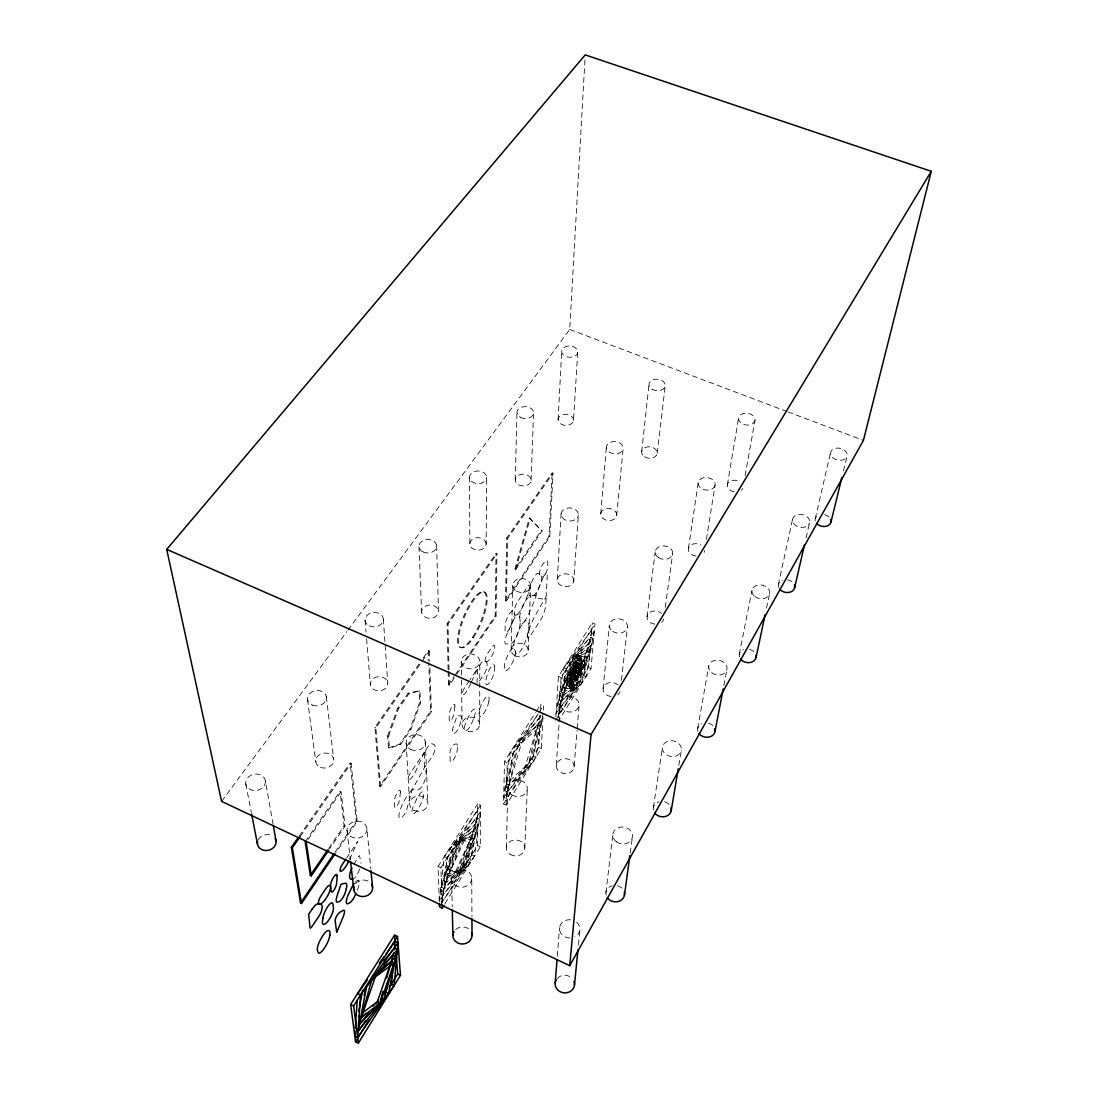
<?xml version="1.0" encoding="UTF-8"?>
<svg xmlns="http://www.w3.org/2000/svg" width="1098" height="1098" viewBox="0 0 1098 1098"><rect width="100%" height="100%" fill="white"/><g stroke="black" fill="none" stroke-linecap="round" stroke-linejoin="round"><path stroke-width="0.75" stroke-dasharray="5 3.75" d="M440.367 905.397L477.603 845.597L477.63 803.969L480.416 805.232L480.279 846.832L443.99 905.26M479.661 724.474A8.811 7.261 -0.5 0 0 466.554 718.051A8.811 7.261 -0.5 0 0 466.307 730.623A8.811 7.261 -0.5 0 0 479.661 724.474L479.799 661.518A9.264 7.425 -0.2 0 0 466.032 654.916A9.264 7.425 -0.2 0 0 465.772 667.776A9.264 7.425 -0.2 0 0 479.799 661.518M486.181 544.045A8.18 6.245 0.6 0 0 474.02 538.459A8.18 6.245 0.6 0 0 473.814 549.274A8.18 6.245 0.6 0 0 486.181 544.045L486.62 477.452A8.564 6.341 0.8 0 0 473.883 471.742A8.564 6.341 0.8 0 0 473.677 482.736A8.564 6.341 0.8 0 0 486.62 477.452M455.135 674.913L495.212 615.772L496.049 553.392L496.955 553.763L496.063 616.129L455.052 676.697M505.464 600.633L506.768 538.006L552.17 472.799L553.035 473.156L549.81 536.757L506.315 600.99L505.464 600.633L548.973 536.414L552.17 472.799M506.315 600.99L507.66 538.377L553.035 473.156M542.975 716.884L541.314 748.603L506.192 805.122L503.543 803.928L504.517 761.49L535.44 712.643M506.192 805.122L507.262 762.726L538.144 713.824M515.25 479.908L516.98 412.409M511.133 649.934L512.793 585.358M506.329 847.834L507.894 788.186M477.04 683.093L477.534 668.545L480.402 664.263A10.5 2.937 -66.5 0 1 484.671 660.927L486.373 662.025A13.231 3.678 -66.5 0 1 487.018 666.843A6.698 1.853 -66.5 0 1 483.861 674.57L478.303 682.764M531.116 480.197L533.559 412.738M528.193 650.181L530.691 585.646M524.789 848.027L527.328 788.405M503.543 803.928L538.706 747.45L540.312 715.718M540.641 709.034L540.902 704.024L543.592 705.204L543.332 710.2M558.113 419.642L561.682 351.47M347.833 630.279L569.725 329.455L585.042 58.304M557.304 579.47L561.105 513.617M573.485 420.507A7.713 5.572 3.4 0 0 562.547 414.673A7.713 5.572 3.4 0 0 561.407 424.253A7.713 5.572 3.4 0 0 573.485 420.507L577.726 352.376A8.043 5.627 3.4 0 0 566.294 346.46A8.043 5.627 3.4 0 0 565.127 356.136A8.043 5.627 3.4 0 0 577.726 352.376M555.876 716.829L558.429 676.341L592.33 622.786L594.951 623.884L591.04 668.545L558.251 721.331M558.47 717.955L561.092 677.48L594.951 623.884M556.315 765.279L559.074 723.5M559.184 721.839L560.392 703.461M573.774 581.007A8.276 6.41 3.7 0 0 562.025 574.35A8.276 6.41 3.7 0 0 560.804 585.399A8.276 6.41 3.7 0 0 573.774 581.007L578.344 515.236A8.66 6.533 3.7 0 0 566.033 508.429A8.66 6.533 3.7 0 0 564.784 519.67A8.66 6.533 3.7 0 0 578.344 515.236M557.29 956.289L559.541 927.824M574.103 766.98A8.935 7.466 4.2 0 0 561.421 759.294A8.935 7.466 4.2 0 0 560.104 772.169A8.935 7.466 4.2 0 0 574.103 766.98L577.054 730.266M577.191 728.605L579.071 705.245A9.388 7.659 4.2 0 0 565.731 697.34A9.388 7.659 4.2 0 0 564.372 710.543A9.388 7.659 4.2 0 0 579.071 705.245M600.716 513.768L606.398 446.927M555.67 720.206L588.501 667.46L592.33 622.786M616.719 515.25A8.029 6.039 5 0 0 605.218 508.95A8.029 6.039 5 0 0 604.229 519.368A8.029 6.039 5 0 0 616.719 515.25L623.129 448.478A8.4 6.135 4.9 0 0 611.078 442.055A8.4 6.135 4.9 0 0 610.076 452.623A8.4 6.135 4.9 0 0 623.129 448.478M603.104 688.666L609.363 625.105M578.44 944.87L579.936 929.814M641.671 451.8L649 384.19M568.997 684.205L570.356 672.1L578.797 659.322L581.405 660.433L579.964 672.552L571.591 685.317L568.997 684.205L577.383 671.454L578.797 659.322M621.454 680.28L627.438 626.807M439.269 900.744L444.347 856.55L477.63 810.626L480.389 811.889L474.501 856.152L442.027 902.048L439.269 900.744L471.811 854.917L477.63 810.626M571.591 685.317L572.978 673.225L581.405 660.433M442.027 902.048L447.174 857.854L480.389 811.889M657.222 453.241L665.237 385.686M605.89 892.674L612.835 834.521M647.038 616.747L655.19 551.772M630.225 853.022L632.503 836.429M665.264 607.318L672.703 553.406M542.961 713.81L535.961 757.208L506.356 798.74L503.694 797.532L510.282 752.391L538.528 713.727M506.356 798.74L513.013 753.612L541.218 714.908M688.432 548.492L698.259 482.379M653.351 807.483L662.519 746.942M503.694 797.532L533.354 756.042L540.545 710.969M706.398 539.365L715.072 485.179A8.523 6.286 7.8 0 0 703.461 477.754A8.523 6.286 7.8 0 0 701.457 488.459A8.523 6.286 7.8 0 0 715.072 485.179M678.797 765.402L681.323 750.291A9.553 7.878 9.4 0 0 668.435 741.095A9.553 7.878 9.4 0 0 666.006 754.532A9.553 7.878 9.4 0 0 681.323 750.291M556.082 713.59L563.796 667.859L591.712 629.923L594.32 631.021L586.044 676.588L558.676 714.716L556.082 713.59L583.505 675.49L591.712 629.923M727.356 484.767L738.638 417.775M558.676 714.716L566.458 668.998L594.32 631.021M697.683 728.482L708.759 666.006M745.089 475.654L754.985 420.452A8.276 5.915 8.4 0 0 743.593 413.424A8.276 5.915 8.4 0 0 741.836 423.512A8.276 5.915 8.4 0 0 754.985 420.452M723.829 685.591L726.972 669.176M739.256 654.381L752.006 590.326M569.203 682.338L571.674 670.109L578.577 661.216L581.171 662.327L578.673 674.529L571.811 683.45L569.203 682.338L576.079 673.417L578.577 661.216M571.811 683.45L574.295 671.221L581.171 662.327M766.514 608.1L769.657 593.345M440.037 894.047L449.631 849.262L476.697 817.667L479.455 818.916L469.56 863.124L442.796 895.337L440.037 894.047L466.87 861.875L476.697 817.667M442.796 895.337L452.445 850.566L479.455 818.916M778.331 584.726L792.646 518.819M806.069 537.938L809.514 522.881A8.688 6.437 11 0 0 798.342 514.482A8.688 6.437 11 0 0 795.364 525.228A8.688 6.437 11 0 0 809.514 522.881M504.696 790.684L515.086 745.817L539.406 718.119L542.069 719.286L531.459 763.522L507.372 791.878L504.696 790.684L528.852 762.355L539.406 718.119M507.372 791.878L517.803 747.024L542.069 719.286M815.251 518.572L830.678 452.266M843.442 471.028L847.08 456.123A8.427 6.039 11.2 0 0 836.127 448.19A8.427 6.039 11.2 0 0 833.409 458.305A8.427 6.039 11.2 0 0 847.08 456.123M557.249 706.645L568.215 661.847L590.408 637.156L593.016 638.24L581.885 682.38L559.856 707.771L557.249 706.645L579.332 681.295L590.408 637.156M559.856 707.771L570.878 662.986L593.016 638.24M569.587 680.444L572.758 668.723L578.193 663.123L580.787 664.235L577.617 675.901L572.195 681.556L569.587 680.444L575.023 674.803L578.193 663.123M572.195 681.556L575.366 669.835L580.787 664.235M514.866 569.217L529.346 517.995L542.151 530.856L515.717 569.574L514.866 569.217L541.3 530.512L542.151 530.856M515.717 569.574L530.21 518.352M441.506 887.198L453.927 844.238L475.146 824.639L477.891 825.888L465.497 868.01L444.278 888.502L441.506 887.198L462.793 866.761L475.146 824.639M444.278 888.502L456.741 845.529L477.891 825.888M506.288 783.821L518.942 741.425L537.745 725.092L540.408 726.258L527.795 767.831L508.964 785.029L506.288 783.821L525.173 766.651L537.745 725.092M508.964 785.029L521.66 742.632L540.408 726.258M558.937 699.797L571.742 657.935L588.665 644.101L591.259 645.199L578.536 686.25L561.545 700.922L558.937 699.797L575.97 685.152L588.665 644.101M561.545 700.922L574.378 659.061L591.259 645.199M570.082 678.633L573.595 667.845L577.699 664.949L580.293 666.047L576.779 676.78L572.676 679.744L570.082 678.633L574.185 675.668L577.699 664.949M572.676 679.744L576.217 668.957L580.293 666.047M443.414 880.596L457.29 841.123L473.211 831.241L475.956 832.49L462.272 871.126L446.186 881.9L443.414 880.596L459.554 869.863L473.211 831.241M446.186 881.9L460.089 842.413L475.956 832.49M387.635 735.989L397.476 708.457L408.044 693.181L419.944 690.779L420.479 702.816L410.872 729.511L400.619 744.581L389.406 748.232L388.486 747.82L387.635 735.989L388.555 736.401L389.406 748.232M388.555 736.401L398.409 708.869L408.978 693.593L419.944 690.779M388.486 747.82L399.713 744.17L409.979 729.099L419.587 702.418L419.038 690.381M560.9 693.36L574.419 655.739L586.675 650.538L589.269 651.636L575.942 688.473L563.521 694.485L560.9 693.36L573.376 687.375L586.675 650.538M563.521 694.485L577.054 656.865L589.269 651.636M570.617 676.958L574.24 667.392L577.15 666.61L579.744 667.721L576.134 677.233L573.225 678.07L570.617 676.958L573.554 676.121L576.134 677.233M573.554 676.121L577.15 666.61M573.225 678.07L576.848 668.504L579.744 667.721M445.555 874.502L459.815 839.558L471.083 837.266L473.814 838.529L459.829 872.773L448.341 875.806L445.555 874.502L457.097 871.496L459.829 872.773M448.341 875.806L462.601 840.848L473.814 838.529M457.097 871.496L471.083 837.266M562.986 687.54L576.354 654.916L584.603 656.275L587.183 657.373L574.048 689.393L562.986 687.54L574.048 689.393M565.607 688.666L578.989 656.041L587.183 657.373M571.482 688.281L584.603 656.275M575.695 677.37L571.18 675.476L574.693 667.268L579.181 669.204L575.695 677.37L573.787 676.588L577.301 668.38L579.181 669.204M470.781 683.423L469.436 686.401A11.158 3.157 -66.3 0 1 462.683 694.979A4.419 1.249 -66.3 0 1 462.368 692.66A4.419 1.249 -66.3 0 1 464.276 688.322L469.011 681.254M471.454 681.94L477.534 668.545L469.958 679.84M349.493 859.556L357.674 841.603L346.776 857.826M570.178 688.172L582.571 661.257L577.658 655.135L565.058 682.489L570.178 688.172L572.758 689.283L585.152 662.355L580.279 656.247L577.658 655.135M447.764 869.081L455.341 871.963L468.915 842.591L471.646 843.84L458.072 873.226L450.551 870.385L447.764 869.081L461.599 839.201L464.372 840.478L450.551 870.385M572.758 689.283L567.68 683.615L580.279 656.247M571.989 688.419L583.23 666.527L581.048 657.208L578.426 656.096L567.021 678.235L569.395 687.307L571.989 688.419L569.642 679.36L581.048 657.208M569.395 687.307L580.65 665.429L578.426 656.096M353.776 864.483L358.991 855.809A3.225 0.947 -64.3 0 1 359.595 856.097L360.858 861.765A12.174 3.569 -64.1 0 1 360.954 863.248M571.619 687.019L581.487 669.917L581.391 658.676L578.783 657.565L568.805 674.79L569.038 685.907L571.619 687.019L571.413 675.901L581.391 658.676M569.038 685.907L578.907 668.806L578.783 657.565M439.31 901.774L438.075 866.459L477.63 803.969M536.346 711.216L540.902 704.024M442.055 903.064L440.902 867.777L480.416 805.232M539.049 712.396L543.592 705.204M335.123 852.021L356.246 820.837L350.18 762.89L351.14 763.33L357.166 821.263L336.043 852.46M429.853 667.872L431.432 711.586L380.635 786.607L379.73 786.195L430.553 711.188L428.755 662.437M454.092 678.111L449.329 685.152L448.451 684.768L454.174 676.327M328.673 848.466L344.113 825.792L340.119 791.287L341.08 791.727L345.047 826.231L329.606 848.905M305.23 841.686L340.119 791.287M308.14 839.352L341.08 791.727M300.193 836.552L351.14 763.33M380.635 786.607L375.859 727.796L429.249 651.059L428.33 650.661L422.497 659.033M449 669.89L448.025 624.089L496.955 553.763M299.205 836.1L350.18 762.89M379.73 786.195L374.912 727.37L421.536 660.42M448.108 669.506L447.106 623.691L496.049 553.392M221.618 801.403L346.817 631.666M411.874 789.819L407.317 795.83A16.072 4.57 -65 0 0 400.001 810.379L399.878 810.777A11.639 3.321 -65 0 0 400.715 818.188L400.99 818.092A7.988 2.278 -65 0 0 407.207 807.936L412.038 789.887L418.805 789.393A7.672 2.169 -65.3 0 0 423.828 782.819A11.529 3.267 -65.3 0 0 426.148 773.143L425.338 767.2A3.061 0.865 -65.4 0 0 424.844 766.816A2.539 0.727 -65.4 0 1 424.418 766.335L424.363 752.226L427.41 747.656A10.843 3.102 -65.5 0 1 432.104 743.785L434.053 744.581A13.67 3.898 -65.5 0 1 434.986 749.124A6.917 1.963 -65.6 0 1 431.761 757.057L425.832 765.814A2.937 0.837 -65.5 0 1 424.844 766.816L412.038 789.956M519.766 617.721A11.611 3.129 -67.2 0 1 523.362 604.847A14.576 3.925 -67.2 0 1 530.43 596.104L535.412 595.143A4.008 1.071 -67.3 0 1 535.865 596.475A4.625 1.235 -67.4 0 0 536.236 597.998L543.812 599.206A7.864 2.059 -67.4 0 0 545.253 598.396L546.186 596.241L547.312 573.993A4.968 1.331 -67.5 0 0 545.184 574.254A8.757 2.347 -67.6 0 1 541.849 576.711L538.528 573.499A10.198 2.759 -67.4 0 0 534.644 576.299A9.813 2.649 -67.4 0 0 530.554 585.44L529.716 588.501A25.968 7.151 -67.3 0 1 523.417 604.751L521.385 608.786A10.623 2.91 -67.2 0 1 517.295 614.592A9.127 2.484 -67 0 0 513.288 620.59L506.809 634.603A7.562 2.059 -66.9 0 0 504.847 641.465A11.556 3.143 -66.9 0 0 506.192 644.059L511.05 643.524A9.717 2.621 -66.9 0 0 517.282 634.548A16.978 4.598 -66.9 0 0 520.15 621.221M569.725 329.455L786.374 411.297M787.98 411.901L863.412 440.394M548.973 536.414L549.81 536.757M571.18 675.476L573.101 676.258L576.587 668.092L574.693 667.268M506.768 538.006L507.66 538.377M483.628 591.767L484.52 592.138M495.212 615.772L496.063 616.129M576.354 654.916L578.989 656.041M574.419 655.739L577.054 656.865M582.571 661.257L585.152 662.355M571.742 657.935L574.378 659.061M588.501 667.46L591.04 668.545M580.65 665.429L583.23 666.527M568.215 661.847L570.878 662.986M578.907 668.806L581.487 669.917M574.24 667.392L576.848 668.504M573.595 667.845L576.217 668.957M572.758 668.723L575.366 669.835M577.383 671.454L579.964 672.552M571.674 670.109L574.295 671.221M583.505 675.49L586.044 676.588M563.796 667.859L566.458 668.998M576.079 673.417L578.673 674.529M570.356 672.1L572.978 673.225M575.023 674.803L577.617 675.901M574.185 675.668L576.779 676.78M568.805 674.79L571.413 675.901M447.106 623.691L448.025 624.089M579.332 681.295L581.885 682.38M567.021 678.235L569.642 679.36M558.429 676.341L561.092 677.48M575.97 685.152L578.536 686.25M565.058 682.489L567.68 683.615M573.376 687.375L575.942 688.473M460.103 647.202L460.982 647.587M538.706 747.45L541.314 748.603M518.942 741.425L521.66 742.632M408.044 693.181L408.978 693.593M419.587 702.418L420.479 702.816M515.086 745.817L517.803 747.024M533.354 756.042L535.961 757.208M430.553 711.188L431.432 711.586M510.282 752.391L513.013 753.612M528.852 762.355L531.459 763.522M397.476 708.457L398.409 708.869M525.173 766.651L527.795 767.831M504.517 761.49L507.262 762.726M409.979 729.099L410.872 729.511M374.912 727.37L375.859 727.796M399.713 744.17L400.619 744.581M477.603 845.597L480.279 846.832M459.815 839.558L462.601 840.848M457.29 841.123L460.089 842.413M461.599 839.201L471.646 843.84M453.927 844.238L456.741 845.529M471.811 854.917L474.501 856.152M449.631 849.262L452.445 850.566M466.87 861.875L469.56 863.124M444.347 856.55L447.174 857.854M462.793 866.761L465.497 868.01M356.246 820.837L357.166 821.263M459.554 869.863L462.272 871.126M455.341 871.963L458.072 873.226M438.075 866.459L440.902 867.777M344.113 825.792L345.047 826.231M529.346 517.995L541.3 530.512M245.76 783.862L251.291 812.273M265.359 780.733A9.923 8.153 -11.3 0 1 251.675 790.121A9.923 8.153 -11.3 0 1 249.658 776.121A9.923 8.153 -11.3 0 1 265.359 780.733L273.073 824.241M307.509 699.618L315.799 761.943M326.339 696.75L333.696 759.116M347.037 830.363L350.358 859.72M366.952 828.839A9.992 8.482 -7.8 0 1 352.431 837.376A9.992 8.482 -7.8 0 1 351.593 822.677A9.992 8.482 -7.8 0 1 366.952 828.839L370.822 869.081M365.058 620.246L366.032 632.05M366.595 638.803L370.355 684.342M383.353 619.066L387.786 683.148A8.729 7.027 -4.2 0 1 375.132 690.148A8.729 7.027 -4.2 0 1 374.294 678.001A8.729 7.027 -4.2 0 1 387.786 683.148M406.164 743.25L409.678 804.285M418.983 546.722L421.632 612.231M425.324 741.864L427.877 802.913M429.249 651.059L429.62 661.147M428.33 650.661L428.7 660.749M436.633 545.651L438.5 611.806A8.441 6.615 -1.5 0 1 425.626 617.378A8.441 6.615 -1.5 0 1 426.051 605.904A8.441 6.615 -1.5 0 1 438.5 611.806M448.149 671.194L448.451 684.768M451.58 878.318L452.239 906.838M449.041 671.592L449.329 685.152M461.27 661.243L461.476 678.276M461.503 679.978L462.025 724.255M471.756 878.51A10.102 8.811 -2.4 0 1 456.452 886.045A10.102 8.811 -2.4 0 1 456.782 870.783A10.102 8.811 -2.4 0 1 471.756 878.51L471.934 917.077M469.505 477.136L469.834 543.771M540.971 575.86A11.062 2.978 -67.4 0 1 539.461 586.373A10.417 2.8 -67.4 0 1 533.148 595.583M530.389 596.118A12.147 3.28 -67.4 0 1 529.716 588.501A5.545 1.51 -67.4 0 0 527.671 586.661L517.762 601.416A7.398 2.031 -67.2 0 0 514.289 612.176A12.174 3.349 -67 0 1 511.297 624.899M515.25 651.361A10.307 2.745 -66.7 0 1 510.446 666.143L509.884 666.98A12.407 3.308 -66.7 0 1 504.284 668.408L504.311 666.857A11.913 3.184 -66.7 0 1 508.978 653.008A10.623 2.841 -66.7 0 1 514.578 648.918M539.804 574.734A6.821 1.839 -67.6 0 1 539.983 570.411A6.821 1.839 -67.6 0 1 542.783 564.194L542.961 563.919A11.529 3.102 -67.6 0 1 547.833 563.494L547.628 567.597A5.106 1.373 -67.6 0 1 545.184 574.254A13.999 3.719 -67.5 0 0 541.039 582.407L536.798 593.14A5.243 1.4 -67.4 0 0 535.865 596.475A4.378 1.167 -67.3 0 1 534.877 599.769L528.797 613.686A14.233 3.829 -67.2 0 1 523.458 622.69A11.694 3.116 -67 0 0 518.352 631.803L514.317 642.138A4.31 1.153 -66.9 0 0 513.699 644.142A3.747 1.002 -66.9 0 0 513.631 645.528L515.689 652.967A12.38 3.28 -66.9 0 0 521.028 650.016A14.727 3.912 -66.9 0 0 527.328 635.577L527.781 633.779A22.523 5.998 -66.9 0 0 528.152 622.195L527.383 621.125A14.26 3.802 -67 0 0 523.458 622.69A10.143 2.731 -67.1 0 1 520.315 622.703L519.519 615.484A9.923 2.704 -67 0 0 517.295 614.592A11.556 3.157 -67.2 0 1 514.811 614.139L514.152 611.655A11.172 3.074 -67 0 0 509.28 614.043A8.496 2.347 -67.1 0 0 505.19 625.187L505.066 631.076A7.521 2.072 -67 0 0 510.131 627.425M485.453 661.435A5.284 1.469 -66.7 0 1 485.453 658.292A5.284 1.469 -66.7 0 1 487.636 653.447L491.52 647.655A7.11 1.976 -66.7 0 1 494.814 646.942A7.933 2.21 -66.7 0 1 491.437 656.618L491.204 657.016A11.845 3.294 -66.7 0 1 485.838 661.682M355.327 882.119A9.909 2.855 -64 0 1 358.291 880.459A11.927 3.445 -64 0 1 357.207 890.505M359.65 869.053A12.174 3.569 -64.1 0 1 358.634 871.606A8.098 2.361 -64.1 0 1 354.078 878.359M557.111 978.593A9.704 8.811 5.9 0 1 572.044 978.318M576.642 922.251A10.239 9.113 5.7 0 1 574.913 936.827M569.876 937.98A10.239 9.113 5.7 0 1 559.596 927.426A10.239 9.113 5.7 0 1 572.566 920.138M455.656 929.539A9.566 8.537 -3.2 0 1 469.162 929.292M355.478 883.766A9.484 8.235 -9 0 1 369.326 881.818M258.071 840.094A9.429 7.919 -12.6 0 1 273.1 836.264M606.11 895.172A9.374 8.208 8.5 0 1 612.135 885.729M617.666 885.743A9.374 8.208 8.5 0 1 623.211 889.613M653.337 809.789A9.072 7.672 9.9 0 1 659.171 801.732M664.51 801.76A9.072 7.672 9.9 0 1 669.931 805.397M697.889 731.378A8.798 7.178 10.7 0 1 701.608 723.678M708.375 723.143A8.798 7.178 10.7 0 1 713.673 726.56M620.054 691.644A8.647 7 6 0 1 617.584 694.869M611.092 696.489A8.647 7 6 0 1 603.941 686.181A8.647 7 6 0 1 618.064 684.974M739.503 657.098A8.537 6.725 11.1 0 1 743.73 649.563M749.522 649.371A8.537 6.725 11.1 0 1 754.71 652.596M663.659 618.956A8.4 6.574 7.2 0 1 661.723 622.168M654.902 624.117A8.4 6.574 7.2 0 1 647.793 614.413A8.4 6.574 7.2 0 1 661.449 613.302M778.619 587.293A8.29 6.327 11.4 0 1 782.586 580.197M787.431 579.868A8.29 6.327 11.4 0 1 793.278 583.079M704.573 550.606A8.153 6.19 8.1 0 1 704.147 552.335M696.105 556.055A8.153 6.19 8.1 0 1 688.775 547.435A8.153 6.19 8.1 0 1 701.073 545.02M815.238 520.946A8.057 5.957 11.6 0 1 819.19 514.88M824.625 514.729A8.057 5.957 11.6 0 1 829.608 517.611M742.66 488.418A7.919 5.833 8.7 0 1 741.274 490.216M734.15 491.822A7.919 5.833 8.7 0 1 727.933 483.257A7.919 5.833 8.7 0 1 740.162 481.885M494.553 666.362L494.498 670.549A7.837 2.141 -66.5 0 1 491.506 679.497L491.231 679.991A9.69 2.649 -66.5 0 1 486.826 684.727A10.555 2.882 -66.5 0 1 485.975 680.211L486.469 677.658A9.484 2.594 -66.5 0 1 491.108 666.857A8.057 2.21 -66.5 0 1 494.553 666.362M546.063 598.808L545.733 605.273A12.503 3.267 -67.2 0 1 539.694 621.564L530.361 635.783A7.013 1.839 -67 0 1 527.685 634.177A21.85 5.696 -67.1 0 1 535.042 615.937L543.414 601.004A7.261 1.894 -67.3 0 1 545.253 598.396A3.033 0.796 -67.3 0 1 546.063 598.808M457.454 747.45L457.221 750.099A7.906 2.169 -65.7 0 1 453.543 759.569A6.863 1.88 -65.7 0 1 450.153 760.845L449.974 752.281A4.021 1.112 -65.7 0 1 451.484 747.711A6.368 1.757 -65.7 0 1 454.229 744.499L455.464 744.005A13.217 3.623 -65.7 0 1 457.454 747.45M400.413 792.001L399.672 799.166A5.984 1.729 -65 0 1 397.092 805.795A4.351 1.263 -65 0 1 394.662 806.92L394.264 801.307A6.917 2.018 -65 0 1 397.449 792.454A5.6 1.633 -65 0 1 400.413 792.001M454.915 706.165L453.982 713.439A5.792 1.633 -66 0 1 451.456 719.904A4.214 1.194 -66 0 1 449.274 720.713L449.151 714.867A6.67 1.894 -66 0 1 452.294 706.206A5.408 1.537 -66 0 1 454.915 706.165M488.857 701.334L488.761 701.869A9.868 2.663 -66.2 0 1 484.3 712.588L483.738 713.453A9.498 2.553 -66.2 0 1 479.291 715.457L479.057 713.261A9.045 2.443 -66.2 0 1 482.434 702.446L483.202 701.087A10.033 2.704 -66.2 0 1 488.034 695.995A13.107 3.527 -66.2 0 1 488.857 701.334M460.817 721.633L460.062 724.296A7.274 2.031 -65.9 0 1 457.591 730.033A6.67 1.853 -65.9 0 1 454.792 733.066L453.46 733.395A8.77 2.443 -65.9 0 1 453.103 727.343L456.96 716.225A2.457 0.686 -66 0 1 457.729 715.608L460.474 715.827A9.758 2.718 -65.9 0 1 460.817 721.633M473.334 719.327L471.92 722.704A8.619 2.361 -66 0 1 466.458 730.348L465.401 730.568A8.523 2.333 -66 0 1 464.399 727.7A9.374 2.567 -66 0 1 466.774 720.439L469.121 715.525A9.072 2.484 -66.1 0 1 474.926 709.143A10.925 2.992 -66.1 0 1 473.334 719.327M424.363 752.226L415.977 770.7A11.543 3.349 -65.3 0 1 408.717 780.005A4.57 1.318 -65.3 0 1 408.264 777.837A4.57 1.318 -65.3 0 1 410.227 773.349L424.363 752.226M416.842 798.809L414.083 804.601A8.839 2.471 -65.1 0 0 413.177 813.906L413.562 813.783A11.831 3.308 -65.1 0 0 421.303 802.913A27.423 7.727 -65.1 0 0 422.071 801.018A11.296 3.157 -65.1 0 0 423.128 791.754A9.374 2.621 -65.1 0 0 416.842 798.809M472.565 637.211A30.113 8.866 -66.9 0 0 484.04 591.959A30.113 8.866 -66.9 0 0 459.211 629.374A30.113 8.866 -66.9 0 0 472.565 637.211M473.444 637.581A30.113 8.853 -66.9 0 0 484.932 592.344A30.113 8.853 -66.9 0 0 460.103 629.758A30.113 8.853 -66.9 0 0 473.444 637.581M616.417 841.823A9.882 8.468 8.1 0 0 632.393 837.252A9.882 8.468 8.1 0 0 619.203 827.425A9.882 8.468 8.1 0 0 616.417 841.823M510.158 854.395A9.237 7.974 1.4 0 0 524.748 848.823A9.237 7.974 1.4 0 0 511.778 840.656A9.237 7.974 1.4 0 0 510.158 854.395M511.929 794.938A9.717 8.208 1.7 0 0 527.287 789.229A9.717 8.208 1.7 0 0 513.617 780.802A9.717 8.208 1.7 0 0 511.929 794.938M413.96 810.283A9.127 7.727 -4 0 0 427.904 803.695A9.127 7.727 -4 0 0 414.481 796.887A9.127 7.727 -4 0 0 413.96 810.283M410.666 749.412A9.607 7.933 -3.3 0 0 425.338 742.673A9.607 7.933 -3.3 0 0 411.228 735.66A9.607 7.933 -3.3 0 0 410.666 749.412M320.534 767.351A9.059 7.466 -7.8 0 0 333.778 759.871A9.059 7.466 -7.8 0 0 319.943 754.422A9.059 7.466 -7.8 0 0 320.534 767.351M312.477 705.177A9.525 7.659 -7 0 0 326.422 697.532A9.525 7.659 -7 0 0 311.887 691.918A9.525 7.659 -7 0 0 312.477 705.177M369.257 625.846A9.168 7.192 -3.7 0 0 383.353 619.794A9.168 7.192 -3.7 0 0 370.012 613.384A9.168 7.192 -3.7 0 0 369.257 625.846M711.586 672.607A9.237 7.343 10.2 0 0 726.821 669.862A9.237 7.343 10.2 0 0 715.196 660.365A9.237 7.343 10.2 0 0 711.586 672.607M612.629 631.295A9.086 7.164 5.9 0 0 627.329 627.507A9.086 7.164 5.9 0 0 615.223 619.135A9.086 7.164 5.9 0 0 612.629 631.295M514.674 655.547A8.537 6.821 1.9 0 0 528.152 650.867A8.537 6.821 1.9 0 0 516.156 643.812A8.537 6.821 1.9 0 0 514.674 655.547M516.527 591.108A8.949 6.959 2 0 0 530.65 586.346A8.949 6.959 2 0 0 518.064 579.126A8.949 6.959 2 0 0 516.527 591.108M423.155 551.978A8.853 6.753 -1.2 0 0 436.647 546.337A8.853 6.753 -1.2 0 0 423.622 540.298A8.853 6.753 -1.2 0 0 423.155 551.978M754.848 596.516A8.949 6.863 10.7 0 0 769.506 593.991A8.949 6.863 10.7 0 0 758.114 585.056A8.949 6.863 10.7 0 0 754.848 596.516M658.471 557.578A8.798 6.698 7 0 0 672.607 554.065A8.798 6.698 7 0 0 660.749 546.186A8.798 6.698 7 0 0 658.471 557.578M518.558 484.781A7.933 5.888 2.2 0 0 531.075 480.787A7.933 5.888 2.2 0 0 519.917 474.652A7.933 5.888 2.2 0 0 518.558 484.781M520.438 417.35A8.29 5.97 2.3 0 0 533.518 413.328A8.29 5.97 2.3 0 0 521.852 407.084A8.29 5.97 2.3 0 0 520.438 417.35M644.553 456.741A7.81 5.696 5.9 0 0 657.139 453.79A7.81 5.696 5.9 0 0 646.653 447.064A7.81 5.696 5.9 0 0 644.553 456.741M652.02 389.214A8.153 5.765 5.8 0 0 665.155 386.249A8.153 5.765 5.8 0 0 654.175 379.414A8.153 5.765 5.8 0 0 652.02 389.214"/><path stroke-width="1.5" d="M355.134 1030.981L354.791 1036.1L357.646 1037.528L394.072 985.606L397.984 942.715L395.102 941.329L386.235 953.682M355.368 1027.577L357.193 1000.305M357.646 1037.528L360.597 994.925L397.984 942.715M555.176 983.094L557.029 959.652M389.31 987.047L391.286 984.247L392.315 972.691M394.374 949.578L395.102 941.329M569.738 965.65L591.053 734.507L931.282 171.302L585.234 54.9L166.718 549.384L221.618 801.403L569.738 965.65L863.412 440.394L931.282 171.302M574.474 985.002L577.946 949.88M624.446 895.295L629.895 855.493M671.221 810.722L678.235 768.751M355.546 1028.003L356.466 1023.062M358.648 1011.533L362.683 990.135M715.004 731.556L723.198 688.871M387.374 983.973L385.755 992.112L388.555 993.484L358.099 1031.063L366.54 986.622L397.366 949.537L394.498 948.15L383.847 960.928M391.588 962.809L392.233 959.556M392.878 956.289L393.523 953.037M388.555 993.484L397.366 949.537M756.083 657.304L765.128 614.66M794.554 588.103L804.532 544.622M830.912 522.346L841.823 477.644M364.069 995.433L366.746 985.757M381.582 996.16L382.969 991.233M386.661 978.085L393.125 955.095L395.966 956.468L383.929 999.18L359.389 1024.283L371.44 980.734L395.966 956.468M358.36 1016.172L361.242 1017.599L375.338 976.877L394.086 963.166L391.231 961.793L383.175 967.654M362.436 1013.042L377.383 1001.609L391.231 961.793M361.242 1017.599L380.21 1002.996L394.086 963.166M358.36 1043.1L400.482 975.299L397.503 936.484L394.607 935.098L350.674 1004.505L355.519 1041.686L358.36 1043.1L353.625 1005.96L397.503 936.484M439.365 903.462L439.488 906.824L442.219 908.115L443.99 905.26M355.519 1041.686L368.983 1020.069M389.612 986.924L397.696 973.953L396.09 953.682M345.856 859.185L342.233 864.593A4.831 1.441 -64.1 0 0 340.16 869.3A4.831 1.441 -64.1 0 0 340.805 871.359A12.202 3.665 -64.1 0 0 348.821 861.052M335.082 853.873L301.483 903.489L300.55 903.05L334.163 853.434M328.645 850.319L311.283 875.833L310.336 875.38L327.712 849.879M301.483 903.489L292.356 847.821L300.193 836.552M300.55 903.05L291.368 847.354L298.231 837.5M357.756 1031.9L365.648 1020.687M380.443 999.66L382.406 996.86M384.382 994.061L386.359 991.247M367.514 979.759L357.66 993.484L360.597 994.925M379.332 963.289L384.259 956.427M358.387 1025.765L368.914 1012.823M376.285 1003.764L378.385 1001.17M361.201 1018.093L365.881 1013.317M372.922 1006.152L378.783 1000.196M383.751 964.319L393.125 955.095M336.866 932.051L343.235 916.652A8.578 2.471 -63.7 0 0 344.511 911.615A6.684 1.921 -63.7 0 0 343.152 910.42L339.968 912.191A6.959 2.004 -63.7 0 0 336.715 916.089A4.378 1.263 -63.7 0 0 335.178 920.865L336.688 932.037M353.103 878.867L351.689 879.182A14.645 4.296 -64.2 0 1 349.589 875.655A9.992 2.937 -64.2 0 1 351.895 868.024M166.718 549.384L591.053 734.507M291.368 847.354L292.356 847.821M397.696 973.953L400.482 975.299M391.286 984.247L394.072 985.606M372.428 975.463L375.338 976.877M381.116 997.808L383.929 999.18M377.383 1001.609L380.21 1002.996M350.674 1004.505L353.625 1005.96M251.607 813.947L257.454 844.033M273.375 825.916L276.051 840.972M310.336 875.38L305.23 841.686L306.191 842.152L311.283 875.833M350.55 861.395L353.789 889.874M370.987 870.755L372.593 887.527M394.607 935.098L395.143 941.864M442.11 904.752L442.219 908.115M452.307 910.201L452.898 935.359M471.948 918.751L472.03 935.51M319.093 904.025A5.957 1.798 -63.6 0 1 318.64 901.184A5.957 1.798 -63.6 0 1 321.11 895.748L325.886 888.625A8.015 2.416 -63.7 0 1 330.539 886.402A8.949 2.69 -63.7 0 1 327.053 896.778L326.765 897.244A13.354 4.021 -63.7 0 1 319.683 904.066M355.697 894.129A9.415 2.704 -64 0 1 349.315 903.105L347.929 903.681A9.319 2.69 -64 0 1 346.337 901.334A10.239 2.951 -64 0 1 348.739 893.772L351.305 888.378A9.909 2.855 -64 0 1 354.201 883.492M574.007 981.434A9.704 8.811 5.9 0 1 564.125 992.866A9.704 8.811 5.9 0 1 556.178 979.938M471.632 932.929A9.566 8.537 -3.2 0 1 461.435 943.964A9.566 8.537 -3.2 0 1 454.064 931.447M371.604 884.288A9.484 8.235 -9 0 1 364.124 896.476A9.484 8.235 -9 0 1 353.995 886.566M275.255 838.652A9.429 7.919 -12.6 0 1 267.885 850.374A9.429 7.919 -12.6 0 1 257.563 841.603M624.309 891.988A9.374 8.208 8.5 0 1 618.764 901.348A9.374 8.208 8.5 0 1 607.194 897.574M671.043 807.634A9.072 7.672 9.9 0 1 665.841 816.377A9.072 7.672 9.9 0 1 654.6 812.808M714.784 728.66A8.798 7.178 10.7 0 1 709.898 736.854A8.798 7.178 10.7 0 1 698.973 733.491M756.014 655.259A8.537 6.725 11.1 0 1 750.812 662.382A8.537 6.725 11.1 0 1 740.601 659.088M794.376 584.946A8.29 6.327 11.4 0 1 790.052 592.179A8.29 6.327 11.4 0 1 779.704 589.159M830.692 519.368A8.057 5.957 11.6 0 1 826.602 526.189A8.057 5.957 11.6 0 1 816.528 523.321M337.168 876.012L336.661 883.149A6.313 1.88 -63.8 0 1 333.998 890.039A4.598 1.373 -63.8 0 1 331.225 891.507L330.498 886.059A7.288 2.182 -63.9 0 1 333.765 876.904A5.902 1.771 -63.9 0 1 337.168 876.012M329.88 934.974L329.812 935.51A11.145 3.212 -63.4 0 1 324.912 947.313L324.226 948.37A10.719 3.088 -63.4 0 1 318.104 952.35L317.446 950.484A10.225 2.951 -63.4 0 1 320.781 939.092L321.687 937.5A11.337 3.28 -63.4 0 1 327.931 930.555A14.809 4.282 -63.4 0 1 329.88 934.974M322.867 918.175L322.524 920.7A11.886 3.5 -63.6 0 0 324.404 924.351A10.925 3.212 -63.6 0 0 330.073 917.928L330.388 917.365A8.825 2.594 -63.6 0 0 333.435 907.854L332.914 904.052A9.086 2.676 -63.6 0 0 328.041 906.166A10.678 3.143 -63.6 0 0 322.867 918.175M346.337 888.625L345.623 891.37A7.933 2.32 -63.9 0 1 342.96 897.533A7.274 2.127 -63.9 0 1 339.598 901.293L337.909 902.034A9.566 2.814 -63.9 0 1 336.853 896.476L340.805 884.796A2.676 0.796 -63.9 0 1 341.752 883.972L345.348 883.286A10.651 3.129 -63.9 0 1 346.337 888.625M312.189 909.034L308.662 914.305L310.034 927.673A2.786 0.837 -63.4 0 0 310.638 928.002A3.212 0.961 -63.4 0 0 311.818 926.753L318.667 916.652A7.562 2.265 -63.5 0 0 322.126 908.156A14.947 4.474 -63.5 0 0 320.492 904.121L317.885 903.956A11.872 3.569 -63.5 0 0 312.189 909.034"/></g></svg>
